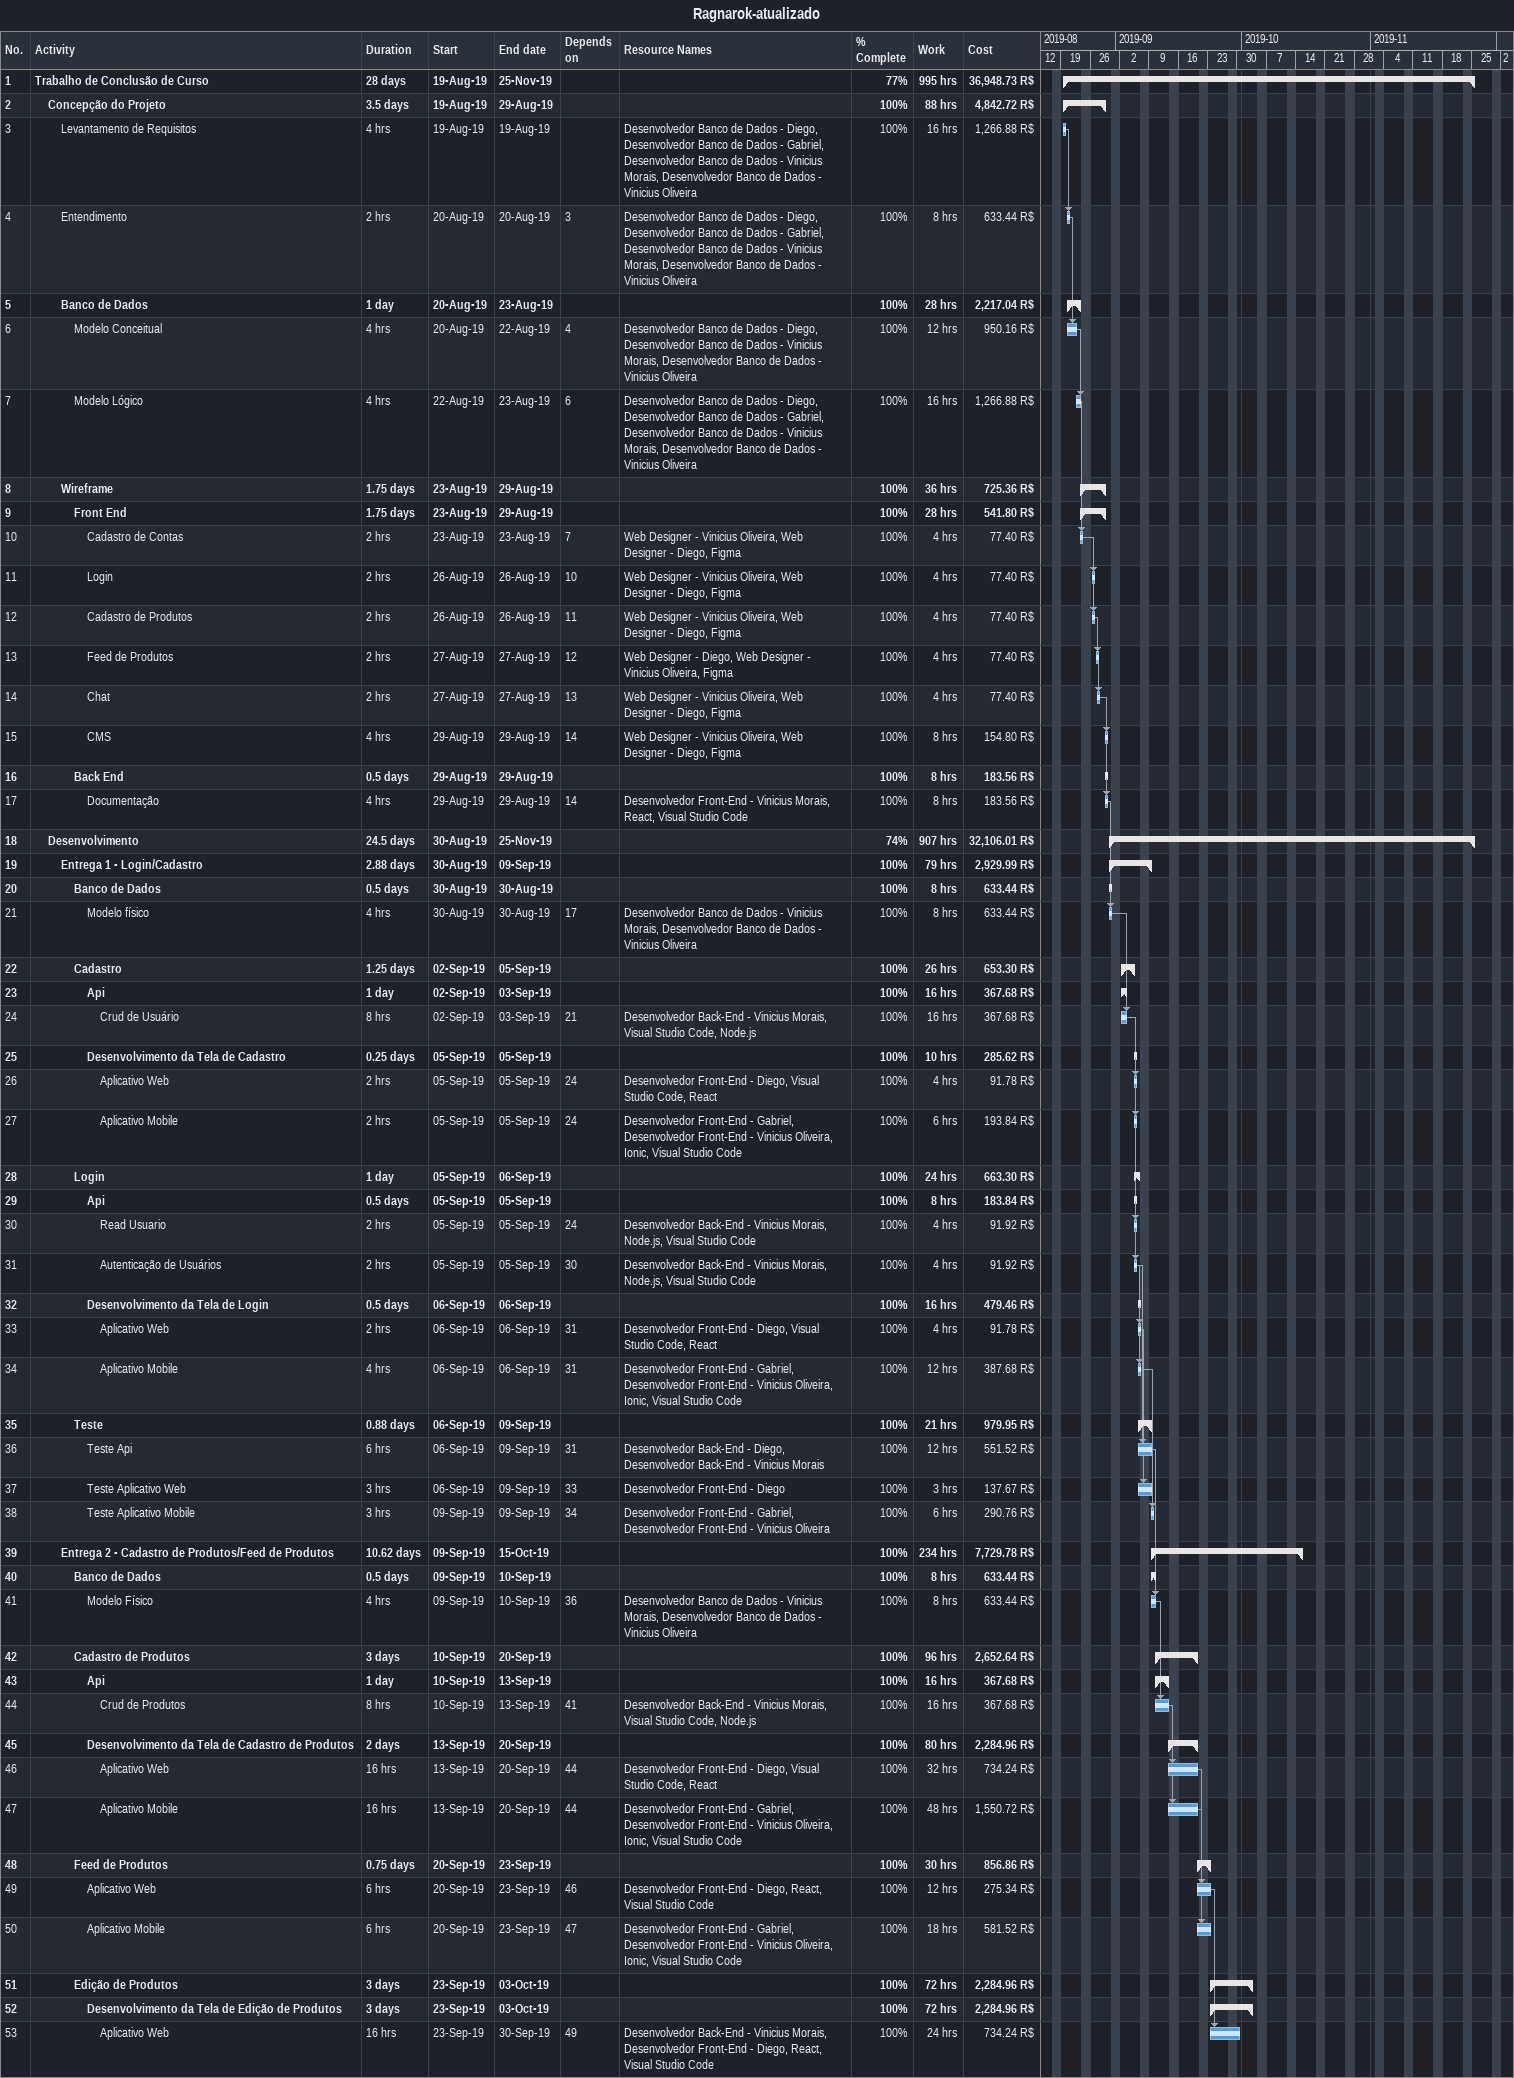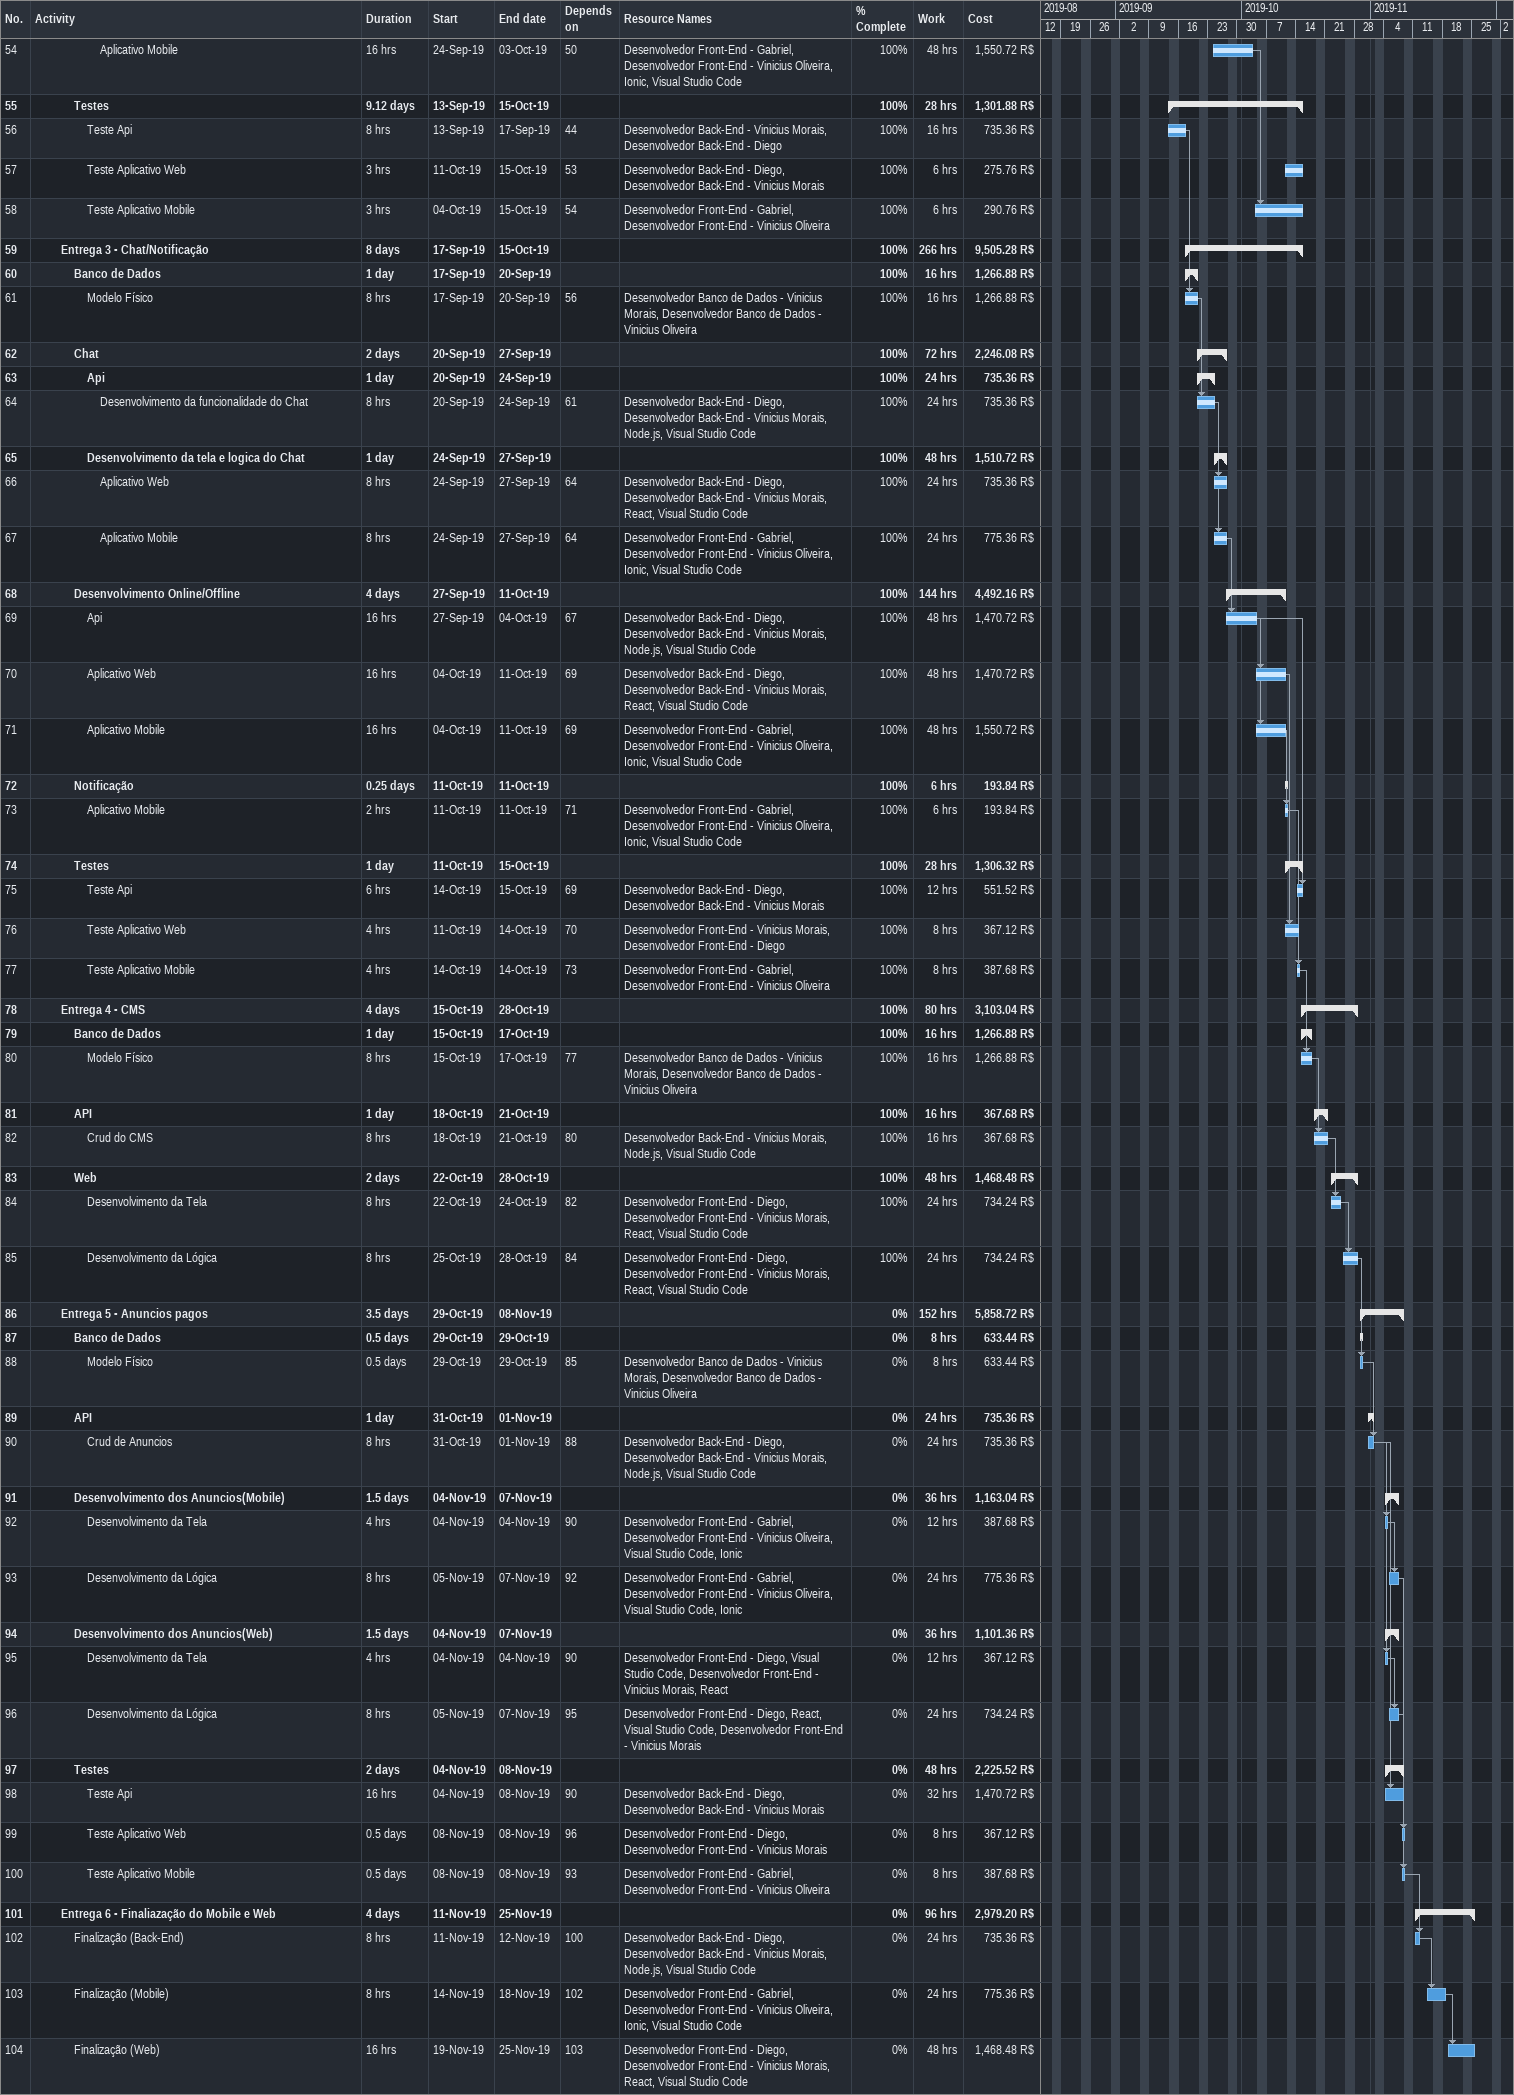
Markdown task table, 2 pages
Ragnarok-atualizado

| ID | Level | Task | Duration | Start | Finish | Predecessors | Resources | % complete | Work (h) | Cost (R$) |
|---|---|---|---|---|---|---|---|---|---|---|
| 1 | 1 | **Trabalho de Conclusão de Curso** | 28d | 2019-08-19 | 2019-11-25 |  |  | 77 | 995 | 36948.73 |
| 2 | 2 | **Concepção do Projeto** | 3.5d | 2019-08-19 | 2019-08-29 |  |  | 100 | 88 | 4842.72 |
| 3 | 3 | Levantamento de Requisitos | 4h | 2019-08-19 | 2019-08-19 |  | Desenvolvedor Banco de Dados - Diego, Desenvolvedor Banco de Dados - Gabriel, Desenvolvedor Banco de Dados - Vinicius Morais, Desenvolvedor Banco de Dados - Vinicius Oliveira | 100 | 16 | 1266.88 |
| 4 | 3 | Entendimento | 2h | 2019-08-20 | 2019-08-20 | 3 | Desenvolvedor Banco de Dados - Diego, Desenvolvedor Banco de Dados - Gabriel, Desenvolvedor Banco de Dados - Vinicius Morais, Desenvolvedor Banco de Dados - Vinicius Oliveira | 100 | 8 | 633.44 |
| 5 | 3 | **Banco de Dados** | 1d | 2019-08-20 | 2019-08-23 |  |  | 100 | 28 | 2217.04 |
| 6 | 4 | Modelo Conceitual | 4h | 2019-08-20 | 2019-08-22 | 4 | Desenvolvedor Banco de Dados - Diego, Desenvolvedor Banco de Dados - Vinicius Morais, Desenvolvedor Banco de Dados - Vinicius Oliveira | 100 | 12 | 950.16 |
| 7 | 4 | Modelo Lógico | 4h | 2019-08-22 | 2019-08-23 | 6 | Desenvolvedor Banco de Dados - Diego, Desenvolvedor Banco de Dados - Gabriel, Desenvolvedor Banco de Dados - Vinicius Morais, Desenvolvedor Banco de Dados - Vinicius Oliveira | 100 | 16 | 1266.88 |
| 8 | 3 | **Wireframe** | 1.75d | 2019-08-23 | 2019-08-29 |  |  | 100 | 36 | 725.36 |
| 9 | 4 | **Front End** | 1.75d | 2019-08-23 | 2019-08-29 |  |  | 100 | 28 | 541.80 |
| 10 | 5 | Cadastro de Contas | 2h | 2019-08-23 | 2019-08-23 | 7 | Web Designer - Vinicius Oliveira, Web Designer - Diego, Figma | 100 | 4 | 77.40 |
| 11 | 5 | Login | 2h | 2019-08-26 | 2019-08-26 | 10 | Web Designer - Vinicius Oliveira, Web Designer - Diego, Figma | 100 | 4 | 77.40 |
| 12 | 5 | Cadastro de Produtos | 2h | 2019-08-26 | 2019-08-26 | 11 | Web Designer - Vinicius Oliveira, Web Designer - Diego, Figma | 100 | 4 | 77.40 |
| 13 | 5 | Feed de Produtos | 2h | 2019-08-27 | 2019-08-27 | 12 | Web Designer - Diego, Web Designer - Vinicius Oliveira, Figma | 100 | 4 | 77.40 |
| 14 | 5 | Chat | 2h | 2019-08-27 | 2019-08-27 | 13 | Web Designer - Vinicius Oliveira, Web Designer - Diego, Figma | 100 | 4 | 77.40 |
| 15 | 5 | CMS | 4h | 2019-08-29 | 2019-08-29 | 14 | Web Designer - Vinicius Oliveira, Web Designer - Diego, Figma | 100 | 8 | 154.80 |
| 16 | 4 | **Back End** | 0.5d | 2019-08-29 | 2019-08-29 |  |  | 100 | 8 | 183.56 |
| 17 | 5 | Documentação | 4h | 2019-08-29 | 2019-08-29 | 14 | Desenvolvedor Front-End - Vinicius Morais, React, Visual Studio Code | 100 | 8 | 183.56 |
| 18 | 2 | **Desenvolvimento** | 24.5d | 2019-08-30 | 2019-11-25 |  |  | 74 | 907 | 32106.01 |
| 19 | 3 | **Entrega 1 - Login/Cadastro** | 2.88d | 2019-08-30 | 2019-09-09 |  |  | 100 | 79 | 2929.99 |
| 20 | 4 | **Banco de Dados** | 0.5d | 2019-08-30 | 2019-08-30 |  |  | 100 | 8 | 633.44 |
| 21 | 5 | Modelo físico | 4h | 2019-08-30 | 2019-08-30 | 17 | Desenvolvedor Banco de Dados - Vinicius Morais, Desenvolvedor Banco de Dados - Vinicius Oliveira | 100 | 8 | 633.44 |
| 22 | 4 | **Cadastro** | 1.25d | 2019-09-02 | 2019-09-05 |  |  | 100 | 26 | 653.30 |
| 23 | 5 | **Api** | 1d | 2019-09-02 | 2019-09-03 |  |  | 100 | 16 | 367.68 |
| 24 | 6 | Crud de Usuário | 8h | 2019-09-02 | 2019-09-03 | 21 | Desenvolvedor Back-End - Vinicius Morais, Visual Studio Code, Node.js | 100 | 16 | 367.68 |
| 25 | 5 | **Desenvolvimento da Tela de Cadastro** | 0.25d | 2019-09-05 | 2019-09-05 |  |  | 100 | 10 | 285.62 |
| 26 | 6 | Aplicativo Web | 2h | 2019-09-05 | 2019-09-05 | 24 | Desenvolvedor Front-End - Diego, Visual Studio Code, React | 100 | 4 | 91.78 |
| 27 | 6 | Aplicativo Mobile | 2h | 2019-09-05 | 2019-09-05 | 24 | Desenvolvedor Front-End - Gabriel, Desenvolvedor Front-End - Vinicius Oliveira, Ionic, Visual Studio Code | 100 | 6 | 193.84 |
| 28 | 4 | **Login** | 1d | 2019-09-05 | 2019-09-06 |  |  | 100 | 24 | 663.30 |
| 29 | 5 | **Api** | 0.5d | 2019-09-05 | 2019-09-05 |  |  | 100 | 8 | 183.84 |
| 30 | 6 | Read Usuario | 2h | 2019-09-05 | 2019-09-05 | 24 | Desenvolvedor Back-End - Vinicius Morais, Node.js, Visual Studio Code | 100 | 4 | 91.92 |
| 31 | 6 | Autenticação de Usuários | 2h | 2019-09-05 | 2019-09-05 | 30 | Desenvolvedor Back-End - Vinicius Morais, Node.js, Visual Studio Code | 100 | 4 | 91.92 |
| 32 | 5 | **Desenvolvimento da Tela de Login** | 0.5d | 2019-09-06 | 2019-09-06 |  |  | 100 | 16 | 479.46 |
| 33 | 6 | Aplicativo Web | 2h | 2019-09-06 | 2019-09-06 | 31 | Desenvolvedor Front-End - Diego, Visual Studio Code, React | 100 | 4 | 91.78 |
| 34 | 6 | Aplicativo Mobile | 4h | 2019-09-06 | 2019-09-06 | 31 | Desenvolvedor Front-End - Gabriel, Desenvolvedor Front-End - Vinicius Oliveira, Ionic, Visual Studio Code | 100 | 12 | 387.68 |
| 35 | 4 | **Teste** | 0.88d | 2019-09-06 | 2019-09-09 |  |  | 100 | 21 | 979.95 |
| 36 | 5 | Teste Api | 6h | 2019-09-06 | 2019-09-09 | 31 | Desenvolvedor Back-End - Diego, Desenvolvedor Back-End - Vinicius Morais | 100 | 12 | 551.52 |
| 37 | 5 | Teste Aplicativo Web | 3h | 2019-09-06 | 2019-09-09 | 33 | Desenvolvedor Front-End - Diego | 100 | 3 | 137.67 |
| 38 | 5 | Teste Aplicativo Mobile | 3h | 2019-09-09 | 2019-09-09 | 34 | Desenvolvedor Front-End - Gabriel, Desenvolvedor Front-End - Vinicius Oliveira | 100 | 6 | 290.76 |
| 39 | 3 | **Entrega 2 - Cadastro de Produtos/Feed de Produtos** | 10.62d | 2019-09-09 | 2019-10-15 |  |  | 100 | 234 | 7729.78 |
| 40 | 4 | **Banco de Dados** | 0.5d | 2019-09-09 | 2019-09-10 |  |  | 100 | 8 | 633.44 |
| 41 | 5 | Modelo Físico | 4h | 2019-09-09 | 2019-09-10 | 36 | Desenvolvedor Banco de Dados - Vinicius Morais, Desenvolvedor Banco de Dados - Vinicius Oliveira | 100 | 8 | 633.44 |
| 42 | 4 | **Cadastro de Produtos** | 3d | 2019-09-10 | 2019-09-20 |  |  | 100 | 96 | 2652.64 |
| 43 | 5 | **Api** | 1d | 2019-09-10 | 2019-09-13 |  |  | 100 | 16 | 367.68 |
| 44 | 6 | Crud de Produtos | 8h | 2019-09-10 | 2019-09-13 | 41 | Desenvolvedor Back-End - Vinicius Morais, Visual Studio Code, Node.js | 100 | 16 | 367.68 |
| 45 | 5 | **Desenvolvimento da Tela de Cadastro de Produtos** | 2d | 2019-09-13 | 2019-09-20 |  |  | 100 | 80 | 2284.96 |
| 46 | 6 | Aplicativo Web | 16h | 2019-09-13 | 2019-09-20 | 44 | Desenvolvedor Front-End - Diego, Visual Studio Code, React | 100 | 32 | 734.24 |
| 47 | 6 | Aplicativo Mobile | 16h | 2019-09-13 | 2019-09-20 | 44 | Desenvolvedor Front-End - Gabriel, Desenvolvedor Front-End - Vinicius Oliveira, Ionic, Visual Studio Code | 100 | 48 | 1550.72 |
| 48 | 4 | **Feed de Produtos** | 0.75d | 2019-09-20 | 2019-09-23 |  |  | 100 | 30 | 856.86 |
| 49 | 5 | Aplicativo Web | 6h | 2019-09-20 | 2019-09-23 | 46 | Desenvolvedor Front-End - Diego, React, Visual Studio Code | 100 | 12 | 275.34 |
| 50 | 5 | Aplicativo Mobile | 6h | 2019-09-20 | 2019-09-23 | 47 | Desenvolvedor Front-End - Gabriel, Desenvolvedor Front-End - Vinicius Oliveira, Ionic, Visual Studio Code | 100 | 18 | 581.52 |
| 51 | 4 | **Edição de Produtos** | 3d | 2019-09-23 | 2019-10-03 |  |  | 100 | 72 | 2284.96 |
| 52 | 5 | **Desenvolvimento da Tela de Edição de Produtos** | 3d | 2019-09-23 | 2019-10-03 |  |  | 100 | 72 | 2284.96 |
| 53 | 6 | Aplicativo Web | 16h | 2019-09-23 | 2019-09-30 | 49 | Desenvolvedor Back-End - Vinicius Morais, Desenvolvedor Front-End - Diego, React, Visual Studio Code | 100 | 24 | 734.24 |
| 54 | 6 | Aplicativo Mobile | 16h | 2019-09-24 | 2019-10-03 | 50 | Desenvolvedor Front-End - Gabriel, Desenvolvedor Front-End - Vinicius Oliveira, Ionic, Visual Studio Code | 100 | 48 | 1550.72 |
| 55 | 4 | **Testes** | 9.12d | 2019-09-13 | 2019-10-15 |  |  | 100 | 28 | 1301.88 |
| 56 | 5 | Teste Api | 8h | 2019-09-13 | 2019-09-17 | 44 | Desenvolvedor Back-End - Vinicius Morais, Desenvolvedor Back-End - Diego | 100 | 16 | 735.36 |
| 57 | 5 | Teste Aplicativo Web | 3h | 2019-10-11 | 2019-10-15 | 53 | Desenvolvedor Back-End - Diego, Desenvolvedor Back-End - Vinicius Morais | 100 | 6 | 275.76 |
| 58 | 5 | Teste Aplicativo Mobile | 3h | 2019-10-04 | 2019-10-15 | 54 | Desenvolvedor Front-End - Gabriel, Desenvolvedor Front-End - Vinicius Oliveira | 100 | 6 | 290.76 |
| 59 | 3 | **Entrega 3 - Chat/Notificação** | 8d | 2019-09-17 | 2019-10-15 |  |  | 100 | 266 | 9505.28 |
| 60 | 4 | **Banco de Dados** | 1d | 2019-09-17 | 2019-09-20 |  |  | 100 | 16 | 1266.88 |
| 61 | 5 | Modelo Físico | 8h | 2019-09-17 | 2019-09-20 | 56 | Desenvolvedor Banco de Dados - Vinicius Morais, Desenvolvedor Banco de Dados - Vinicius Oliveira | 100 | 16 | 1266.88 |
| 62 | 4 | **Chat** | 2d | 2019-09-20 | 2019-09-27 |  |  | 100 | 72 | 2246.08 |
| 63 | 5 | **Api** | 1d | 2019-09-20 | 2019-09-24 |  |  | 100 | 24 | 735.36 |
| 64 | 6 | Desenvolvimento da funcionalidade do Chat | 8h | 2019-09-20 | 2019-09-24 | 61 | Desenvolvedor Back-End - Diego, Desenvolvedor Back-End - Vinicius Morais, Node.js, Visual Studio Code | 100 | 24 | 735.36 |
| 65 | 5 | **Desenvolvimento da tela e logica do Chat** | 1d | 2019-09-24 | 2019-09-27 |  |  | 100 | 48 | 1510.72 |
| 66 | 6 | Aplicativo Web | 8h | 2019-09-24 | 2019-09-27 | 64 | Desenvolvedor Back-End - Diego, Desenvolvedor Back-End - Vinicius Morais, React, Visual Studio Code | 100 | 24 | 735.36 |
| 67 | 6 | Aplicativo Mobile | 8h | 2019-09-24 | 2019-09-27 | 64 | Desenvolvedor Front-End - Gabriel, Desenvolvedor Front-End - Vinicius Oliveira, Ionic, Visual Studio Code | 100 | 24 | 775.36 |
| 68 | 4 | **Desenvolvimento Online/Offline** | 4d | 2019-09-27 | 2019-10-11 |  |  | 100 | 144 | 4492.16 |
| 69 | 5 | Api | 16h | 2019-09-27 | 2019-10-04 | 67 | Desenvolvedor Back-End - Diego, Desenvolvedor Back-End - Vinicius Morais, Node.js, Visual Studio Code | 100 | 48 | 1470.72 |
| 70 | 5 | Aplicativo Web | 16h | 2019-10-04 | 2019-10-11 | 69 | Desenvolvedor Back-End - Diego, Desenvolvedor Back-End - Vinicius Morais, React, Visual Studio Code | 100 | 48 | 1470.72 |
| 71 | 5 | Aplicativo Mobile | 16h | 2019-10-04 | 2019-10-11 | 69 | Desenvolvedor Front-End - Gabriel, Desenvolvedor Front-End - Vinicius Oliveira, Ionic, Visual Studio Code | 100 | 48 | 1550.72 |
| 72 | 4 | **Notificação** | 0.25d | 2019-10-11 | 2019-10-11 |  |  | 100 | 6 | 193.84 |
| 73 | 5 | Aplicativo Mobile | 2h | 2019-10-11 | 2019-10-11 | 71 | Desenvolvedor Front-End - Gabriel, Desenvolvedor Front-End - Vinicius Oliveira, Ionic, Visual Studio Code | 100 | 6 | 193.84 |
| 74 | 4 | **Testes** | 1d | 2019-10-11 | 2019-10-15 |  |  | 100 | 28 | 1306.32 |
| 75 | 5 | Teste Api | 6h | 2019-10-14 | 2019-10-15 | 69 | Desenvolvedor Back-End - Diego, Desenvolvedor Back-End - Vinicius Morais | 100 | 12 | 551.52 |
| 76 | 5 | Teste Aplicativo Web | 4h | 2019-10-11 | 2019-10-14 | 70 | Desenvolvedor Front-End - Vinicius Morais, Desenvolvedor Front-End - Diego | 100 | 8 | 367.12 |
| 77 | 5 | Teste Aplicativo Mobile | 4h | 2019-10-14 | 2019-10-14 | 73 | Desenvolvedor Front-End - Gabriel, Desenvolvedor Front-End - Vinicius Oliveira | 100 | 8 | 387.68 |
| 78 | 3 | **Entrega 4 - CMS** | 4d | 2019-10-15 | 2019-10-28 |  |  | 100 | 80 | 3103.04 |
| 79 | 4 | **Banco de Dados** | 1d | 2019-10-15 | 2019-10-17 |  |  | 100 | 16 | 1266.88 |
| 80 | 5 | Modelo Físico | 8h | 2019-10-15 | 2019-10-17 | 77 | Desenvolvedor Banco de Dados - Vinicius Morais, Desenvolvedor Banco de Dados - Vinicius Oliveira | 100 | 16 | 1266.88 |
| 81 | 4 | **API** | 1d | 2019-10-18 | 2019-10-21 |  |  | 100 | 16 | 367.68 |
| 82 | 5 | Crud do CMS | 8h | 2019-10-18 | 2019-10-21 | 80 | Desenvolvedor Back-End - Vinicius Morais, Node.js, Visual Studio Code | 100 | 16 | 367.68 |
| 83 | 4 | **Web** | 2d | 2019-10-22 | 2019-10-28 |  |  | 100 | 48 | 1468.48 |
| 84 | 5 | Desenvolvimento da Tela | 8h | 2019-10-22 | 2019-10-24 | 82 | Desenvolvedor Front-End - Diego, Desenvolvedor Front-End - Vinicius Morais, React, Visual Studio Code | 100 | 24 | 734.24 |
| 85 | 5 | Desenvolvimento da Lógica | 8h | 2019-10-25 | 2019-10-28 | 84 | Desenvolvedor Front-End - Diego, Desenvolvedor Front-End - Vinicius Morais, React, Visual Studio Code | 100 | 24 | 734.24 |
| 86 | 3 | **Entrega 5 - Anuncios pagos** | 3.5d | 2019-10-29 | 2019-11-08 |  |  | 0 | 152 | 5858.72 |
| 87 | 4 | **Banco de Dados** | 0.5d | 2019-10-29 | 2019-10-29 |  |  | 0 | 8 | 633.44 |
| 88 | 5 | Modelo Físico | 0.5d | 2019-10-29 | 2019-10-29 | 85 | Desenvolvedor Banco de Dados - Vinicius Morais, Desenvolvedor Banco de Dados - Vinicius Oliveira | 0 | 8 | 633.44 |
| 89 | 4 | **API** | 1d | 2019-10-31 | 2019-11-01 |  |  | 0 | 24 | 735.36 |
| 90 | 5 | Crud de Anuncios | 8h | 2019-10-31 | 2019-11-01 | 88 | Desenvolvedor Back-End - Diego, Desenvolvedor Back-End - Vinicius Morais, Node.js, Visual Studio Code | 0 | 24 | 735.36 |
| 91 | 4 | **Desenvolvimento dos Anuncios(Mobile)** | 1.5d | 2019-11-04 | 2019-11-07 |  |  | 0 | 36 | 1163.04 |
| 92 | 5 | Desenvolvimento da Tela | 4h | 2019-11-04 | 2019-11-04 | 90 | Desenvolvedor Front-End - Gabriel, Desenvolvedor Front-End - Vinicius Oliveira, Visual Studio Code, Ionic | 0 | 12 | 387.68 |
| 93 | 5 | Desenvolvimento da Lógica | 8h | 2019-11-05 | 2019-11-07 | 92 | Desenvolvedor Front-End - Gabriel, Desenvolvedor Front-End - Vinicius Oliveira, Visual Studio Code, Ionic | 0 | 24 | 775.36 |
| 94 | 4 | **Desenvolvimento dos Anuncios(Web)** | 1.5d | 2019-11-04 | 2019-11-07 |  |  | 0 | 36 | 1101.36 |
| 95 | 5 | Desenvolvimento da Tela | 4h | 2019-11-04 | 2019-11-04 | 90 | Desenvolvedor Front-End - Diego, Visual Studio Code, Desenvolvedor Front-End - Vinicius Morais, React | 0 | 12 | 367.12 |
| 96 | 5 | Desenvolvimento da Lógica | 8h | 2019-11-05 | 2019-11-07 | 95 | Desenvolvedor Front-End - Diego, React, Visual Studio Code, Desenvolvedor Front-End - Vinicius Morais | 0 | 24 | 734.24 |
| 97 | 4 | **Testes** | 2d | 2019-11-04 | 2019-11-08 |  |  | 0 | 48 | 2225.52 |
| 98 | 5 | Teste Api | 16h | 2019-11-04 | 2019-11-08 | 90 | Desenvolvedor Back-End - Diego, Desenvolvedor Back-End - Vinicius Morais | 0 | 32 | 1470.72 |
| 99 | 5 | Teste Aplicativo Web | 0.5d | 2019-11-08 | 2019-11-08 | 96 | Desenvolvedor Front-End - Diego, Desenvolvedor Front-End - Vinicius Morais | 0 | 8 | 367.12 |
| 100 | 5 | Teste Aplicativo Mobile | 0.5d | 2019-11-08 | 2019-11-08 | 93 | Desenvolvedor Front-End - Gabriel, Desenvolvedor Front-End - Vinicius Oliveira | 0 | 8 | 387.68 |
| 101 | 3 | **Entrega 6 - Finaliazação do Mobile e Web** | 4d | 2019-11-11 | 2019-11-25 |  |  | 0 | 96 | 2979.20 |
| 102 | 4 | Finalização (Back-End) | 8h | 2019-11-11 | 2019-11-12 | 100 | Desenvolvedor Back-End - Diego, Desenvolvedor Back-End - Vinicius Morais, Node.js, Visual Studio Code | 0 | 24 | 735.36 |
| 103 | 4 | Finalização (Mobile) | 8h | 2019-11-14 | 2019-11-18 | 102 | Desenvolvedor Front-End - Gabriel, Desenvolvedor Front-End - Vinicius Oliveira, Ionic, Visual Studio Code | 0 | 24 | 775.36 |
| 104 | 4 | Finalização (Web) | 16h | 2019-11-19 | 2019-11-25 | 103 | Desenvolvedor Front-End - Diego, Desenvolvedor Front-End - Vinicius Morais, React, Visual Studio Code | 0 | 48 | 1468.48 |
